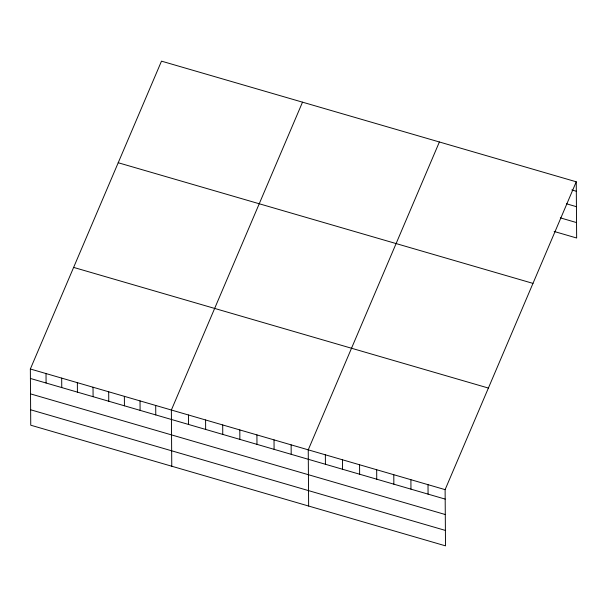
<?xml version="1.0" encoding="UTF-8"?>
<svg xmlns="http://www.w3.org/2000/svg" width="607" height="607" viewBox="0 0 607 607"><rect width="100%" height="100%" fill="white"/><g stroke="black" fill="none" stroke-linecap="round" stroke-linejoin="round"><path stroke-width="0.91" d="M576.255 181.797L445.113 489.644L445.508 545.852L30.745 425.204L30.35 368.995L161.492 61.148L576.255 181.797L576.65 238.005L554.138 231.457M302.514 102.166L171.371 410.013L171.766 466.229M439.385 141.977L308.242 449.833L308.637 506.041M571.824 189.945L576.324 191.251M566.528 203.8L576.43 206.683M560.337 217.86L576.544 222.579M118.213 162.737L532.984 283.386M73.629 267.406L488.392 388.055M30.35 368.995L445.113 489.644M30.418 378.457L445.181 499.106M30.525 393.882L445.288 514.531M30.638 409.778L445.401 530.427M428.011 484.667L428.072 494.128M410.901 479.689L410.962 489.151M393.791 474.712L393.852 484.174M376.681 469.735L376.742 479.196M359.572 464.757L359.64 474.219M342.462 459.78L342.53 469.241M325.352 454.81L325.42 464.264M291.132 444.855L291.201 454.309M274.023 439.878L274.091 449.332M256.913 434.9L256.981 444.362M239.811 429.923L239.871 439.385M222.701 424.946L222.761 434.407M205.591 419.968L205.652 429.43M188.481 414.991L188.549 424.452M155.703 405.461L155.771 414.915M140.035 400.901L140.096 410.362M124.367 396.341L124.427 405.802M108.691 391.781L108.759 401.242M93.023 387.228L93.091 396.682M77.355 382.668L77.423 392.13M61.686 378.108L61.755 387.57M46.018 373.555L46.086 383.009"/></g></svg>
